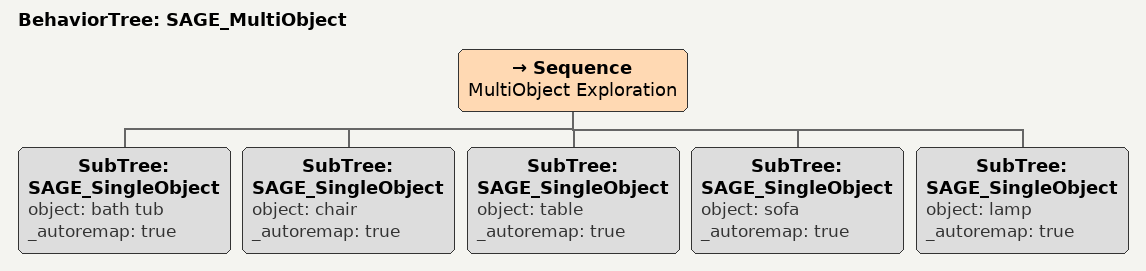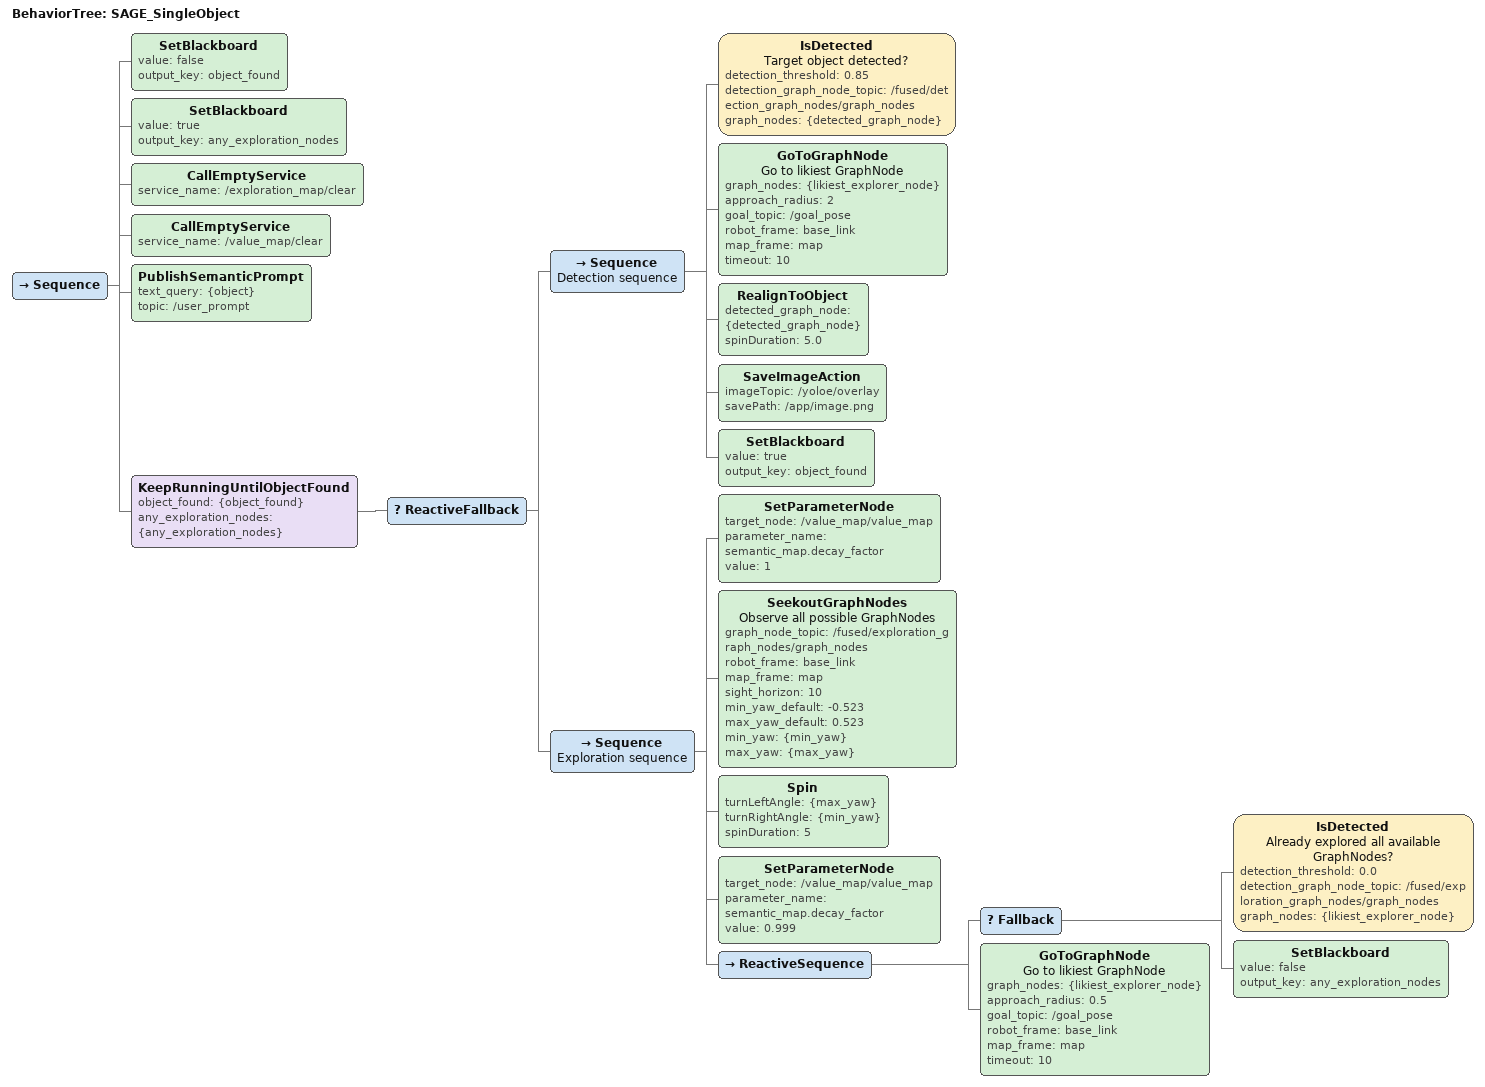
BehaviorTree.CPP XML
<?xml version="1.0" encoding="UTF-8"?>
<root BTCPP_format="4"
      main_tree_to_execute="SAGE_MultiObject">
  <BehaviorTree ID="SAGE_MultiObject">
    <Sequence name="MultiObject Exploration">
      <SubTree ID="SAGE_SingleObject"
               object="bath tub"
               _autoremap="true"/>
      <SubTree ID="SAGE_SingleObject"
               object="chair"
               _autoremap="true"/>
      <SubTree ID="SAGE_SingleObject"
               object="table"
               _autoremap="true"/>
      <SubTree ID="SAGE_SingleObject"
               object="sofa"
               _autoremap="true"/>
      <SubTree ID="SAGE_SingleObject"
               object="lamp"
               _autoremap="true"/>
    </Sequence>
  </BehaviorTree>

  <BehaviorTree ID="SAGE_SingleObject">
    <Sequence>
      <SetBlackboard value="false"
                     output_key="object_found"/>
      <SetBlackboard value="true"
                     output_key="any_exploration_nodes"/>
      <CallEmptyService service_name="/exploration_map/clear"/>
      <CallEmptyService service_name="/value_map/clear"/>
      <PublishSemanticPrompt text_query="{object}"
                             topic="/user_prompt"/>
      <KeepRunningUntilObjectFound object_found="{object_found}"
                                   any_exploration_nodes="{any_exploration_nodes}">
        <ReactiveFallback>
          <Sequence name="Detection sequence">
            <IsDetected name="Target object detected?"
                        detection_threshold="0.85"
                        detection_graph_node_topic="/fused/detection_graph_nodes/graph_nodes"
                        graph_nodes="{detected_graph_node}"/>
            <GoToGraphNode name="Go to likiest GraphNode"
                           graph_nodes="{likiest_explorer_node}"
                           approach_radius="2"
                           goal_topic="/goal_pose"
                           robot_frame="base_link"
                           map_frame="map"
                           timeout="10"/>
            <RealignToObject detected_graph_node="{detected_graph_node}"
                             spinDuration="5.0"/>
            <SaveImageAction imageTopic="/yoloe/overlay"
                             savePath="/app/image.png"/>
            <SetBlackboard value="true"
                           output_key="object_found"/>
          </Sequence>
          <Sequence name="Exploration sequence">
            <SetParameterNode target_node="/value_map/value_map"
                              parameter_name="semantic_map.decay_factor"
                              value="1"/>
            <SeekoutGraphNodes name="Observe all possible GraphNodes"
                               graph_node_topic="/fused/exploration_graph_nodes/graph_nodes"
                               robot_frame="base_link"
                               map_frame="map"
                               sight_horizon="10"
                               min_yaw_default="-0.523"
                               max_yaw_default="0.523"
                               min_yaw="{min_yaw}"
                               max_yaw="{max_yaw}"/>
            <Spin turnLeftAngle="{max_yaw}"
                  turnRightAngle="{min_yaw}"
                  spinDuration="5"/>
            <SetParameterNode target_node="/value_map/value_map"
                              parameter_name="semantic_map.decay_factor"
                              value="0.999"/>
            <ReactiveSequence>
              <Fallback>
                <IsDetected name="Already explored all available GraphNodes?"
                            detection_threshold="0.0"
                            detection_graph_node_topic="/fused/exploration_graph_nodes/graph_nodes"
                            graph_nodes="{likiest_explorer_node}"/>
                <SetBlackboard value="false"
                               output_key="any_exploration_nodes"/>
              </Fallback>
              <GoToGraphNode name="Go to likiest GraphNode"
                             graph_nodes="{likiest_explorer_node}"
                             approach_radius="0.5"
                             goal_topic="/goal_pose"
                             robot_frame="base_link"
                             map_frame="map"
                             timeout="10"/>
            </ReactiveSequence>
          </Sequence>
        </ReactiveFallback>
      </KeepRunningUntilObjectFound>
    </Sequence>
  </BehaviorTree>

</root>
